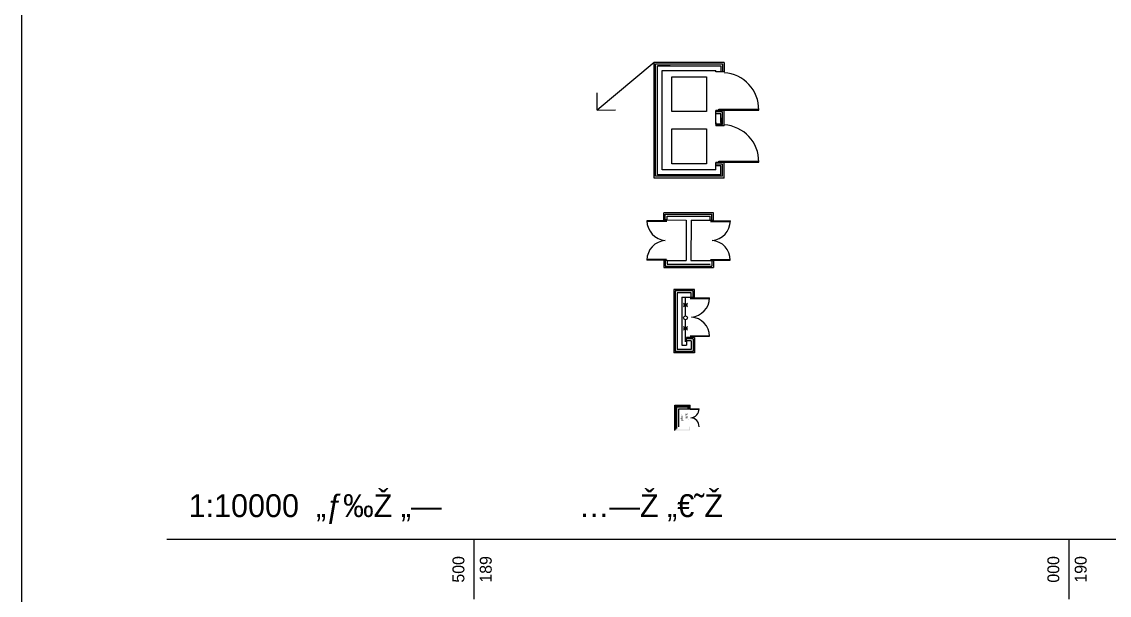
# Model space of a CAD drawing. Extents: x 271 to 16033, y -55852 to 2525.
# Drawn here: x 15991.26 to 16014.11, y -55776.09 to -55764.04 of the extents above; entities that cross this region are included whole.
import ezdxf
from ezdxf.enums import TextEntityAlignment as Align

# ---------------------------------------------------------------- set-up
doc = ezdxf.new("R2010")
doc.units = 0
doc.header["$MEASUREMENT"] = 0
for name, color, linetype in [('1501-KIR-BETON', 30, 'Continuous'), ('CONT', 8, 'Continuous'), ('DOOR', 7, 'Continuous'), ('GUSH_MARM', 173, 'Continuous'), ('PT-HAZIT', 7, 'Continuous'), ('PT-HIPUI', 1, 'Continuous'), ('PT-KV', 9, 'Continuous'), ('PTKIR', 7, 'Continuous'), ('R', 7, 'Continuous'), ('TIKUN PILERIM$0$DOOR', 7, 'Continuous'), ('TIKUN PILERIM$0$PTKIR', 1, 'Continuous'), ('TIKUN PILERIM$0$T4', 53, 'Continuous'), ('TR_ANOT_L', 7, 'Continuous'), ('TR_GILYON', 7, 'Continuous'), ('XAHAET', 1, 'Continuous')]:
    doc.layers.add(name, color=color, linetype=linetype)
doc.styles.add('DCADTXTSTYLE1', font='MIRYL')
doc.styles.add('DCADTXTSTYLE9', font='HEBTXT')

# ---------------------------------------------------------------- blocks, each defined once
blk = doc.blocks.new('ANOT0')
at = {"color": 250, "linetype": 'Continuous', "style": 'DCADTXTSTYLE9', "flags": 8}
blk.add_attdef('TEXT', text='', height=1.600000000000001, dxfattribs=at).set_placement((0, -1.155555555555556), align=Align.TOP_CENTER)

msp = doc.modelspace()

# ---------------------------------------------------------------- hatches: boundary and pattern name
at = {"layer": 'TIKUN PILERIM$0$PTKIR', "linetype": 'Continuous', "ltscale": 0.01}
for points in [[(16005.003584, -55772.610238), (16005.003138, -55772.114696), (16005.023905, -55772.114538), (16005.023918, -55772.095141), (16004.983565, -55772.09525), (16004.98291, -55772.629325), (16005.302441, -55772.629539), (16005.302495, -55772.550185), (16005.283323, -55772.550172), (16005.283282, -55772.610609)], [(16005.024183, -55772.114425), (16005.024196, -55772.095325), (16005.3028, -55772.095512), (16005.302747, -55772.174866), (16005.283574, -55772.174853), (16005.283615, -55772.114416)]]:
    msp.add_hatch(color=250, dxfattribs=at).paths.add_polyline_path(points, flags=0)
h = msp.add_hatch(dxfattribs=at)
h.set_pattern_fill('ANSI31', color=250, scale=100, angle=-270.0384591719755, style=0, pattern_type=2)
h.set_pattern_definition([(-225.0384591719755, (27168.35758824387, -184372.5991965386), (-8.844765745351706, -8.832899801868756), [])])
h.paths.add_polyline_path([(16005.023141, -55772.336517), (16005.023106, -55772.389322), (16005.024655, -55772.389323), (16005.024521, -55772.588412), (16005.261844, -55772.588571), (16005.261868, -55772.552892), (16005.062037, -55772.552758), (16005.062291, -55772.173847), (16005.262872, -55772.173981), (16005.262897, -55772.136161), (16005.02445, -55772.136001), (16005.024316, -55772.336517)], flags=0)

# ---------------------------------------------------------------- linework, layer by layer
at = {"layer": '1501-KIR-BETON', "color": 250, "linetype": 'Continuous'}
for p, q in [((16004.80955305726, -55768.22055230039, 1172.195705343901), (16004.39489450089, -55768.22026016781, 1172.195705343901)), ((16004.80954418039, -55768.23315229727, 1172.195705343901), (16004.39507710275, -55768.2328602996, 1172.195705343901)), ((16004.75101161037, -55768.20405679687, 1172.195705343901), (16004.75111728738, -55768.05405683425, 1172.195705343901)), ((16004.821011593, -55768.20410611281, 1172.195705343901), (16004.75101161037, -55768.20405679687, 1172.195705343901)), ((16005.79111702928, -55768.05478952819, 1172.195705343901), (16004.75111728738, -55768.05405683425, 1172.195705343901)), ((16005.14611718936, -55768.05433511704, 1172.195705343901), (16004.75111728738, -55768.05405683425, 1172.195705343901)), ((16004.78101160293, -55768.20407793227, 1172.195705343901), (16004.78109614454, -55768.0840779622, 1172.195705343901)), ((16004.78109614454, -55768.0840779622, 1172.195705343901), (16005.14609605396, -55768.0843351096, 1172.195705343901)), ((16004.78109614454, -55768.0840779622, 1172.195705343901), (16005.76109590133, -55768.08476838534, 1172.195705343901)), ((16004.821011593, -55768.20410611281, 1172.195705343901), (16004.82106795407, -55768.12410613282, 1172.195705343901)), ((16004.821011593, -55768.20410611292, 1172.195705343901), (16005.22101149376, -55768.20438791816, 1172.195705343901)), ((16004.82106795407, -55768.12410613282, 1172.195705343901), (16005.72106773072, -55768.12474019488, 1172.195705343901)), ((16005.22101149376, -55768.20438791828, 1172.195705343901), (16005.22041265737, -55769.05438770739, 1172.195705343901)), ((16005.32101146892, -55768.20445836962, 1172.195705343901), (16005.32041263253, -55769.05445815872, 1172.195705343901)), ((16005.32101146892, -55768.20445836951, 1172.195705343901), (16005.72101136964, -55768.20474017498, 1172.195705343901)), ((16005.72101136964, -55768.20474017486, 1172.195705343901), (16005.72106773072, -55768.12474019488, 1172.195705343901)), ((16005.72101136964, -55768.20474017486, 1172.195705343901), (16005.79101135227, -55768.2047894908, 1172.195705343901)), ((16005.73243784402, -55768.23380248838, 1172.195705343901), (16006.14690492166, -55768.23409448607, 1172.195705343901)), ((16005.73244672089, -55768.22120249151, 1172.195705343901), (16006.14710527726, -55768.22149462409, 1172.195705343901)), ((16005.76101135972, -55768.2047683554, 1172.195705343901), (16005.76109590133, -55768.08476838534, 1172.195705343901)), ((16005.79101135227, -55768.2047894908, 1172.195705343901), (16005.79111702928, -55768.05478952819, 1172.195705343901)), ((16004.80897036023, -55769.04764358302, 1172.195705343901), (16004.39431180386, -55769.04735145043, 1172.195705343901)), ((16004.8089792371, -55769.03504358614, 1172.195705343901), (16004.39451215946, -55769.03475158846, 1172.195705343901)), ((16004.75041277399, -55769.0540565862, 1172.195705343901), (16004.75030709698, -55769.20405654883, 1172.195705343901)), ((16004.82041275661, -55769.05410590215, 1172.195705343901), (16004.75041277399, -55769.0540565862, 1172.195705343901)), ((16004.78041276654, -55769.05407772161, 1172.195705343901), (16004.78032822493, -55769.17407769167, 1172.195705343901)), ((16004.82041275661, -55769.05410590215, 1172.195705343901), (16004.82035639554, -55769.13410588213, 1172.195705343901)), ((16004.82035639554, -55769.13410588213, 1172.195705343901), (16005.72035617218, -55769.13473994419, 1172.195705343901)), ((16004.82041275662, -55769.05410590203, 1172.195705343901), (16005.22041265734, -55769.0543877075, 1172.195705343901)), ((16005.3204126325, -55769.05445815885, 1172.195705343901), (16005.72041253326, -55769.05473996409, 1172.195705343901)), ((16005.72041253326, -55769.05473996419, 1172.195705343901), (16005.79041251588, -55769.05478928014, 1172.195705343901)), ((16005.73186402386, -55769.04829377413, 1172.195705343901), (16006.14652258023, -55769.0485859067, 1172.195705343901)), ((16005.73187290073, -55769.03569377726, 1172.195705343901), (16006.14633997837, -55769.03598577494, 1172.195705343901)), ((16005.76041252333, -55769.05476814474, 1172.195705343901), (16005.76032798172, -55769.1747681148, 1172.195705343901)), ((16005.79041251588, -55769.05478928014, 1172.195705343901), (16005.79030683887, -55769.20478924276, 1172.195705343901)), ((16004.75030709698, -55769.20405654883, 1172.195705343901), (16005.79030683887, -55769.20478924276, 1172.195705343901)), ((16004.78032822493, -55769.17407769167, 1172.195705343901), (16005.76032798172, -55769.1747681148, 1172.195705343901))]:
    msp.add_line(p, q, dxfattribs=at)
at = {"layer": '1501-KIR-BETON', "color": 250, "linetype": 'Continuous', "ltscale": 1.026374999986729}
for p, q in [((16005.30283889847, -55769.84100394271, 1172.195705343901), (16005.7081677379, -55769.84100394271, 1172.195705343901)), ((16005.30283889847, -55769.85332044271, 1172.195705343901), (16005.7079805674, -55769.85332044271, 1172.195705343901)), ((16005.30283889847, -55770.6371693721, 1172.195705343901), (16005.7079805674, -55770.6371693721, 1172.195705343901)), ((16005.30283889847, -55770.6494858721, 1172.195705343901), (16005.7081677379, -55770.6494858721, 1172.195705343901))]:
    msp.add_line(p, q, dxfattribs=at)
at = {"layer": '1501-KIR-BETON', "color": 250, "linetype": 'Continuous'}
for centre, start, end in [((16004.80955305726, -55768.22055230039, 1172.195705343901), 179.9596343524076, 265.7608796144962), ((16005.73244672089, -55768.22120249151, 1172.195705343901), 274.1583890902936, 359.9596343523821), ((16004.80897036023, -55769.04764358302, 1172.195705343901), 94.15838909029354, 179.959634352382), ((16005.73186402386, -55769.04829377413, 1172.195705343901), 359.9596343523948, 445.7608796144993)]:
    msp.add_arc(centre, 0.4146586592752753, start, end, dxfattribs=at)
at = {"layer": '1501-KIR-BETON', "color": 250, "linetype": 'Continuous', "ltscale": 1.026374999986729}
for centre, start, end in [((16005.30283889847, -55769.84100394271, 1172.195705343901), 274.1987547378942, 360), ((16005.30283889847, -55770.6494858721, 1172.195705343901), 0, 85.80124526209602)]:
    msp.add_arc(centre, 0.4053288394363132, start, end, dxfattribs=at)
at = {"layer": 'CONT', "color": 250, "linetype": 'Continuous', "ltscale": 0.01}
msp.add_line((15991.25842303361, -55795.72068339743, 1172.195705343901), (15991.25842303361, -55730.72068339742, 1172.195705343901), dxfattribs=at)
at = {"layer": 'DOOR', "color": 250, "linetype": 'Continuous', "ltscale": 0.01}
for p, q in [((16005.90232634746, -55765.89145960163, 1172.195705343901), (16005.90232634746, -55765.87145960161, 1172.195705343901)), ((16005.90232634746, -55765.87145960161, 1172.195705343901), (16006.74452831728, -55765.87145960161, 1172.195705343901)), ((16005.90232634746, -55765.89145960163, 1172.195705343901), (16006.74452831728, -55765.89145960163, 1172.195705343901)), ((16005.90232634748, -55766.98645960161, 1172.195705343901), (16005.90232634748, -55766.96645960159, 1172.195705343901)), ((16005.90232634748, -55766.96645960159, 1172.195705343901), (16006.7445283173, -55766.96645960159, 1172.195705343901)), ((16005.90232634748, -55766.98645960161, 1172.195705343901), (16006.7445283173, -55766.98645960161, 1172.195705343901))]:
    msp.add_line(p, q, dxfattribs=at)
for centre, end in [((16005.97409601271, -55765.8792122611, 1172.195705343901), 446.9732071665201), ((16005.97409601274, -55766.97421226108, 1172.195705343901), 446.9732071665252)]:
    msp.add_arc(centre, 0.7705296445361616, 359.0892622045347, end, dxfattribs=at)
at = {"layer": 'PT-HAZIT', "color": 250, "linetype": 'Continuous', "ltscale": 0.01, "elevation": 1172.195705343901}
for points in [[(16004.54452831715, -55764.89145960163), (16003.34655565487, -55765.89230047078), (16003.73096211427, -55765.88984402669)], [(16003.34655565487, -55765.89230047078), (16003.34655565484, -55765.52989309623)]]:
    msp.add_lwpolyline(points, dxfattribs=at)
at = {"layer": 'PT-HIPUI', "color": 250, "linetype": 'Continuous', "ltscale": 0.01}
for p, q in [((16004.54452831721, -55767.32145960157, 1172.195705343901), (16004.54452831715, -55764.89145960163, 1172.195705343901)), ((16004.57452831718, -55764.92145960154, 1172.195705343901), (16005.98452831715, -55764.92145960154, 1172.195705343901)), ((16004.57452831723, -55767.28145960153, 1172.195705343901), (16004.57452831718, -55764.92145960154, 1172.195705343901)), ((16005.98452831715, -55764.92145960154, 1172.195705343901), (16005.98452831715, -55765.09145960159, 1172.195705343901)), ((16006.01452831715, -55764.89145960163, 1172.195705343901), (16006.01452831715, -55765.09145960159, 1172.195705343901)), ((16006.01452831715, -55765.09145960159, 1172.195705343901), (16005.94452831717, -55765.09145960159, 1172.195705343901)), ((16005.8445283172, -55765.97253350021, 1172.195705343901), (16005.8445283172, -55765.90253350027, 1172.195705343901)), ((16006.01452831718, -55765.90253350027, 1172.195705343901), (16005.8445283172, -55765.90253350027, 1172.195705343901)), ((16005.98452831718, -55765.9325335003, 1172.195705343901), (16005.8445283172, -55765.9325335003, 1172.195705343901)), ((16005.98452831718, -55766.19645960156, 1172.195705343901), (16005.98452831718, -55765.9325335003, 1172.195705343901)), ((16006.01452831718, -55766.22645960159, 1172.195705343901), (16006.01452831718, -55765.90253350027, 1172.195705343901)), ((16005.98452831721, -55766.19645960156, 1172.195705343901), (16005.8445283172, -55766.19645960156, 1172.195705343901)), ((16006.01452831718, -55766.22645960159, 1172.195705343901), (16005.8445283172, -55766.22645960159, 1172.195705343901)), ((16005.84452831723, -55767.06753350019, 1172.195705343901), (16005.84452831723, -55766.99753350025, 1172.195705343901)), ((16006.01452831721, -55766.99753350025, 1172.195705343901), (16005.84452831723, -55766.99753350025, 1172.195705343901)), ((16005.98452831721, -55767.02753350027, 1172.195705343901), (16005.84452831723, -55767.02753350027, 1172.195705343901)), ((16005.98452831721, -55767.28145960153, 1172.195705343901), (16005.98452831721, -55767.02753350027, 1172.195705343901)), ((16006.01452831721, -55767.32145960157, 1172.195705343901), (16006.01452831721, -55766.99753350025, 1172.195705343901)), ((16006.01452831721, -55767.32145960157, 1172.195705343901), (16004.54452831721, -55767.32145960157, 1172.195705343901)), ((16005.98452831721, -55767.28145960153, 1172.195705343901), (16004.57452831723, -55767.28145960153, 1172.195705343901)), ((16005.39676475202, -55769.66295154526, 1172.195705343901), (16004.95676475202, -55769.66295154526, 1172.195705343901)), ((16004.95676475202, -55769.66321096691, 1172.195705343901), (16004.95676475205, -55770.99795154534, 1172.195705343901)), ((16004.98676475202, -55769.69295154529, 1172.195705343901), (16004.98676475202, -55769.69321742449, 1172.195705343901)), ((16005.36676475202, -55769.69295154529, 1172.195705343901), (16004.98676475202, -55769.69295154529, 1172.195705343901)), ((16004.98676475205, -55769.69321265158, 1172.195705343901), (16004.98676475205, -55770.96795154531, 1172.195705343901)), ((16005.32676475202, -55769.82841305264, 1172.195705343901), (16005.39676475202, -55769.82841305264, 1172.195705343901)), ((16005.36676475202, -55769.82841305264, 1172.195705343901), (16005.36676475202, -55769.69295154529, 1172.195705343901)), ((16005.39676475202, -55769.82841305264, 1172.195705343901), (16005.39676475202, -55769.66295154526, 1172.195705343901)), ((16005.22676475204, -55770.74402544396, 1172.195705343901), (16005.22676475204, -55770.67402544402, 1172.195705343901)), ((16005.39676475205, -55770.67402544402, 1172.195705343901), (16005.22676475204, -55770.67402544402, 1172.195705343901)), ((16005.36676475205, -55770.70402544404, 1172.195705343901), (16005.22676475204, -55770.70402544404, 1172.195705343901)), ((16005.36676475205, -55770.70402544404, 1172.195705343901), (16005.36676475205, -55770.96795154531, 1172.195705343901)), ((16005.39676475205, -55770.67402544402, 1172.195705343901), (16005.39676475205, -55770.99795154534, 1172.195705343901)), ((16005.39676475205, -55770.99795154534, 1172.195705343901), (16004.95676475205, -55770.99795154534, 1172.195705343901)), ((16005.36676475205, -55770.96795154531, 1172.195705343901), (16004.98676475205, -55770.96795154531, 1172.195705343901))]:
    msp.add_line(p, q, dxfattribs=at)
at = {"layer": 'PT-HIPUI', "color": 250, "linetype": 'Continuous', "ltscale": 0.01, "elevation": 1172.195705343901}
msp.add_lwpolyline([(16006.01452831715, -55764.89145960163), (16004.54452831715, -55764.89145960163)], dxfattribs=at)
at = {"layer": 'PT-KV', "color": 250, "linetype": 'Continuous', "ltscale": 0.01}
for p, q in [((16005.20456097581, -55770.22033959946, 1172.195705343901), (16005.20456097581, -55769.82841305264, 1172.195705343901)), ((16005.16456097577, -55769.95044393994, 1172.195705343901), (16005.24456097573, -55770.03044393989, 1172.195705343901)), ((16005.16456097577, -55770.03044393989, 1172.195705343901), (16005.24456097573, -55769.95044393994, 1172.195705343901)), ((16005.16456097577, -55769.99044393998, 1172.195705343901), (16005.24456097573, -55769.99044393998, 1172.195705343901)), ((16005.20456097584, -55770.762490038, 1172.195705343901), (16005.20456097581, -55770.30033959954, 1172.195705343901)), ((16005.16456097577, -55770.43999273905, 1172.195705343901), (16005.24456097573, -55770.51999273901, 1172.195705343901)), ((16005.16456097577, -55770.51999273901, 1172.195705343901), (16005.24456097573, -55770.43999273905, 1172.195705343901)), ((16005.16456097577, -55770.47999273898, 1172.195705343901), (16005.24456097573, -55770.47999273898, 1172.195705343901))]:
    msp.add_line(p, q, dxfattribs=at)
msp.add_circle((16005.20456097584, -55770.2603395995, 1172.195705343901), 0.04000000000000002, dxfattribs=at)
at = {"layer": 'PTKIR', "color": 250, "linetype": 'Continuous', "ltscale": 0.01}
for p, q in [((16004.87952831717, -55764.96145960158, 1172.195705343901), (16004.61452831716, -55764.96145960158, 1172.195705343901)), ((16004.61452831718, -55766.15645960153, 1172.195705343901), (16004.61452831716, -55764.96145960158, 1172.195705343901)), ((16004.61452831716, -55764.96145960158, 1172.195705343901), (16005.94452831717, -55764.96145960158, 1172.195705343901)), ((16005.94452831717, -55764.96145960158, 1172.195705343901), (16005.94452831717, -55765.09145960159, 1172.195705343901)), ((16004.71452831719, -55766.15645960153, 1172.195705343901), (16004.71452831716, -55765.06145960156, 1172.195705343901)), ((16004.71452831716, -55765.06145960156, 1172.195705343901), (16005.84452831717, -55765.06145960156, 1172.195705343901)), ((16005.84452831717, -55765.09145960159, 1172.195705343901), (16005.84452831717, -55765.06145960156, 1172.195705343901)), ((16005.94452831717, -55765.09145960159, 1172.195705343901), (16005.84452831717, -55765.09145960159, 1172.195705343901)), ((16005.9445283172, -55765.97253350021, 1172.195705343901), (16005.8445283172, -55765.97253350021, 1172.195705343901)), ((16005.8445283172, -55766.18645960155, 1172.195705343901), (16005.8445283172, -55765.97253350021, 1172.195705343901)), ((16005.9445283172, -55766.15645960153, 1172.195705343901), (16005.9445283172, -55765.97253350021, 1172.195705343901)), ((16004.61452831721, -55767.25145960162, 1172.195705343901), (16004.61452831718, -55766.05645960155, 1172.195705343901)), ((16004.71452831722, -55767.15145960153, 1172.195705343901), (16004.71452831719, -55766.15645960153, 1172.195705343901)), ((16005.8445283172, -55766.18645960155, 1172.195705343901), (16005.8445283172, -55766.15645960153, 1172.195705343901)), ((16005.9445283172, -55766.18645960155, 1172.195705343901), (16005.8445283172, -55766.18645960155, 1172.195705343901)), ((16005.9445283172, -55766.05645960155, 1172.195705343901), (16005.9445283172, -55766.18645960155, 1172.195705343901)), ((16005.94452831723, -55767.06753350019, 1172.195705343901), (16005.84452831723, -55767.06753350019, 1172.195705343901)), ((16005.84452831723, -55767.15145960153, 1172.195705343901), (16005.84452831723, -55767.06753350019, 1172.195705343901)), ((16005.94452831723, -55767.25145960162, 1172.195705343901), (16005.94452831723, -55767.06753350019, 1172.195705343901)), ((16005.94452831723, -55767.25145960162, 1172.195705343901), (16004.61452831721, -55767.25145960162, 1172.195705343901)), ((16005.94452831723, -55767.25145960162, 1172.195705343901), (16004.61452831721, -55767.25145960162, 1172.195705343901)), ((16005.84452831723, -55767.15145960153, 1172.195705343901), (16004.71452831722, -55767.15145960153, 1172.195705343901)), ((16005.02676475203, -55769.73295154532, 1172.195705343901), (16005.02676475206, -55770.92795154527, 1172.195705343901)), ((16005.32676475202, -55769.73295154532, 1172.195705343901), (16005.02676475203, -55769.73295154532, 1172.195705343901)), ((16005.12676475203, -55769.82841305264, 1172.195705343901), (16005.12676475206, -55770.83249003794, 1172.195705343901)), ((16005.12676475203, -55769.82841305264, 1172.195705343901), (16005.32676475202, -55769.82841305264, 1172.195705343901)), ((16005.32676475202, -55769.82841305264, 1172.195705343901), (16005.32676475202, -55769.73295154532, 1172.195705343901)), ((16005.32676475202, -55769.82841305264, 1172.195705343901), (16005.32676475202, -55769.73295154532, 1172.195705343901)), ((16005.02676475206, -55770.74402544396, 1172.195705343901), (16005.02676475206, -55770.92795154527, 1172.195705343901)), ((16005.32676475205, -55770.74402544396, 1172.195705343901), (16005.22676475204, -55770.74402544396, 1172.195705343901)), ((16005.22676475204, -55770.74402544396, 1172.195705343901), (16005.22676475204, -55770.83249003794, 1172.195705343901)), ((16005.32676475205, -55770.74402544396, 1172.195705343901), (16005.32676475205, -55770.92795154527, 1172.195705343901)), ((16005.32676475205, -55770.92795154527, 1172.195705343901), (16005.02676475206, -55770.92795154527, 1172.195705343901)), ((16005.12676475206, -55770.83249003794, 1172.195705343901), (16005.22676475204, -55770.83249003794, 1172.195705343901)), ((16005.32676475205, -55770.83249003794, 1172.195705343901), (16005.32676475205, -55770.92795154527, 1172.195705343901))]:
    msp.add_line(p, q, dxfattribs=at)
at = {"layer": 'R', "color": 250, "linetype": 'Continuous', "ltscale": 0.01}
for p, q in [((16004.71452831716, -55765.06145960156, 1172.195705343901), (16005.84452831717, -55765.06145960156, 1172.195705343901)), ((16005.94452831717, -55765.09145960159, 1172.195705343901), (16005.84452831717, -55765.09145960159, 1172.195705343901)), ((16006.01452831715, -55765.09145960159, 1172.195705343901), (16005.98452831715, -55765.09145960159, 1172.195705343901)), ((16005.9445283172, -55766.18645960155, 1172.195705343901), (16005.8445283172, -55766.18645960155, 1172.195705343901))]:
    msp.add_line(p, q, dxfattribs=at)
at = {"layer": 'R', "color": 250, "linetype": 'Continuous', "ltscale": 0.01, "elevation": 1172.195705343901}
for points in [[(16005.64452831718, -55765.92490518692), (16004.9145283172, -55765.92490518692), (16004.91452831717, -55765.19490518682), (16005.64452831716, -55765.19490518682)], [(16005.64452831721, -55767.01990518689), (16004.91452831723, -55767.01990518689), (16004.9145283172, -55766.28990518679), (16005.64452831718, -55766.28990518679)]]:
    msp.add_lwpolyline(points, close=True, dxfattribs=at)
at = {"layer": 'TIKUN PILERIM$0$DOOR', "color": 250, "linetype": 'Continuous', "ltscale": 0.01}
for p, q in [((16005.3032465351, -55772.18074492312, 1172.195705343901), (16005.49116079754, -55772.18087105866, 1172.195705343901)), ((16005.30325036968, -55772.17503223992, 1172.195705343901), (16005.49125144617, -55772.17515843366, 1172.195705343901))]:
    msp.add_line(p, q, dxfattribs=at)
for centre, major_axis, ratio, start_param, end_param in [((16005.30325036968, -55772.17503223992, 1172.195705343901), (-0.03541784533378069, -0.1846347663756837), 0.9999999994132549, 0.2621350934438719, 1.759649325298345), ((16005.30299865967, -55772.55002522904, 1172.195705343901), (-0.03541784532175787, -0.18463476631298), 0.9999999997033173, 1.759649325265445, 3.257163557562702)]:
    msp.add_ellipse(centre, major_axis=major_axis, ratio=ratio, start_param=start_param, end_param=end_param, dxfattribs=at)
at = {"layer": 'TIKUN PILERIM$0$PTKIR', "color": 250, "linetype": 'Continuous', "ltscale": 0.01}
for p, q in [((16004.9829450326, -55772.62981041456, 1172.195705343901), (16004.98330414561, -55772.09481053502, 1172.195705343901)), ((16004.98330414561, -55772.09481053502, 1172.195705343901), (16005.30330407344, -55772.09502533153, 1172.195705343901)), ((16005.00295845289, -55772.60982384374, 1172.195705343901), (16005.00329071624, -55772.11482395528, 1172.195705343901)), ((16005.00329071624, -55772.11482395528, 1172.195705343901), (16005.28329065317, -55772.11501190222, 1172.195705343901)), ((16005.023106121, -55772.38983731815, 1172.195705343901), (16005.02327728697, -55772.13483737554, 1172.195705343901)), ((16005.02327728697, -55772.13483737554, 1172.195705343901), (16005.26327723286, -55772.13499847292, 1172.195705343901)), ((16005.26325038332, -55772.17499846387, 1172.195705343901), (16005.26327723286, -55772.13499847292, 1172.195705343901)), ((16005.28325037883, -55772.17501188866, 1172.195705343901), (16005.28329065317, -55772.11501190222, 1172.195705343901)), ((16005.30325037434, -55772.17502531345, 1172.195705343901), (16005.30330407344, -55772.09502533153, 1172.195705343901)), ((16005.0629987137, -55772.54986413166, 1172.195705343901), (16005.06325042839, -55772.17486421605, 1172.195705343901)), ((16005.06325042839, -55772.17486421605, 1172.195705343901), (16005.30325037434, -55772.17502531345, 1172.195705343901)), ((16005.02297187318, -55772.58983727305, 1172.195705343901), (16005.023106121, -55772.38983731815, 1172.195705343901))]:
    msp.add_line(p, q, dxfattribs=at)
at = {"layer": 'TR_GILYON', "color": 250, "linetype": 'Continuous', "ltscale": 0.01}
for p, q in [((16000.75845207676, -55774.92532611352, 1172.195705343901), (16000.75845207676, -55776.17532611352, 1172.195705343901)), ((16013.25845207676, -55774.92532611352, 1172.195705343901), (16013.25845207676, -55776.17532611352, 1172.195705343901))]:
    msp.add_line(p, q, dxfattribs=at)
at = {"layer": 'TR_GILYON', "color": 250, "linetype": 'Continuous', "ltscale": 0.01, "elevation": 1172.195705343901}
msp.add_lwpolyline([(15994.3102984746, -55796.30713385628), (16023.36495249023, -55796.30713385628), (16023.36495249023, -55774.92532611352), (15994.3102984746, -55774.92532611352)], dxfattribs=at)
at = {"layer": 'XAHAET', "color": 250, "linetype": 'Continuous', "ltscale": 0.01}
msp.add_line((16005.8445283172, -55766.15645960153, 1172.195705343901), (16005.8445283172, -55766.22645960159, 1172.195705343901), dxfattribs=at)

# ---------------------------------------------------------------- block references
at = {"layer": 'TR_ANOT_L', "color": 250, "linetype": 'Continuous', "ltscale": 9.144, "xscale": 0.2999999999883585, "yscale": 0.3000000000465661, "zscale": 0.2999999999992724}
msp.add_blockref('ANOT0', (16004.47874634167, -55773.62374827678, 1172.195705343901), dxfattribs=at).add_auto_attribs({'TEXT': '…—Ž „€˜Ž'})

# ---------------------------------------------------------------- texts
at = {"layer": 'GUSH_MARM', "color": 250, "linetype": 'Continuous', "ltscale": 0.3, "style": 'DCADTXTSTYLE9', "flags": 8}
msp.add_attdef('1:10000  „ƒ‰Ž „—', text='TEXT', height=0.4800000000000003, dxfattribs=at).set_placement((15997.42138342994, -55773.97041494345, 1172.195705343901), align=Align.TOP_CENTER)
at = {"layer": 'TIKUN PILERIM$0$T4', "color": 250, "linetype": 'Continuous', "ltscale": 0.01, "style": 'DCADTXTSTYLE1'}
for s, height, rotation, oblique, p in [('phkr', 0.05000000002469528, 89.96154082782701, 5.715685762527005e-08, (16005.14953365541, -55772.2962114986, 1172.195705343901)), ('jank', 0.04999999995929458, 89.96154082781648, 359.9999999467957, (16005.24843385909, -55772.26942286296, 1172.195705343901))]:
    msp.add_text(s, height=height, rotation=rotation, dxfattribs=dict(at, oblique=oblique)).set_placement(p, align=Align.RIGHT)
at = {"layer": 'TR_GILYON', "color": 250, "linetype": 'Continuous', "ltscale": 0.01, "style": 'DCADTXTSTYLE9'}
for s, p in [('500', (16000.63345207676, -55775.55032611352, 1172.195705343901)), ('000', (16013.13345207676, -55775.55032611352, 1172.195705343901))]:
    msp.add_text(s, height=0.2500000000000001, rotation=450, dxfattribs=at).set_placement(p, align=Align.BOTTOM_CENTER)
for s, p in [('189', (16000.88345207676, -55775.55032611352, 1172.195705343901)), ('190', (16013.38345207676, -55775.55032611352, 1172.195705343901))]:
    msp.add_text(s, height=0.2500000000000001, rotation=450, dxfattribs=at).set_placement(p, align=Align.TOP_CENTER)

doc.saveas('drawing.dxf')
